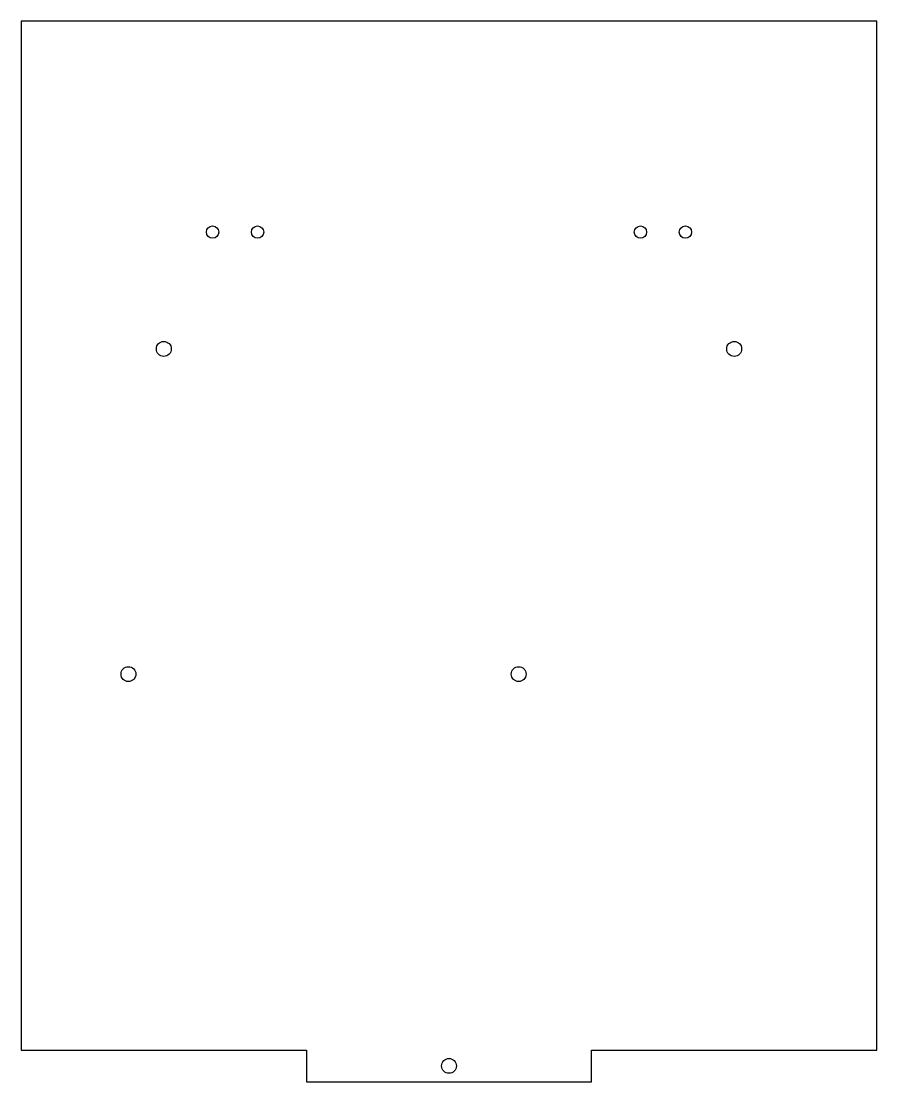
# Model space of a CAD drawing. Header units: millimetres. Extents: x -91 to 91, y 0 to 224.
import ezdxf

# ---------------------------------------------------------------- set-up
doc = ezdxf.new("R2010")
doc.units = ezdxf.units.MM

msp = doc.modelspace()

# ---------------------------------------------------------------- linework, layer by layer
msp.add_lwpolyline([(30.17, 6.72), (90.5, 6.72), (90.5, 224.36), (-90.5, 224.36), (-90.5, 6.72), (-30.17, 6.72), (-30.17, 0), (30.17, 0)], close=True)
for centre, radius in [((-50, 179.76), 1.3), ((-40.5, 179.76), 1.3), ((40.5, 179.76), 1.3), ((50, 179.76), 1.3), ((-60.33, 155.04), 1.58), ((60.33, 155.04), 1.58), ((-67.81, 86.24), 1.57), ((14.74, 86.24), 1.57), ((0, 3.36), 1.57)]:
    msp.add_circle(centre, radius)

doc.saveas('drawing.dxf')
